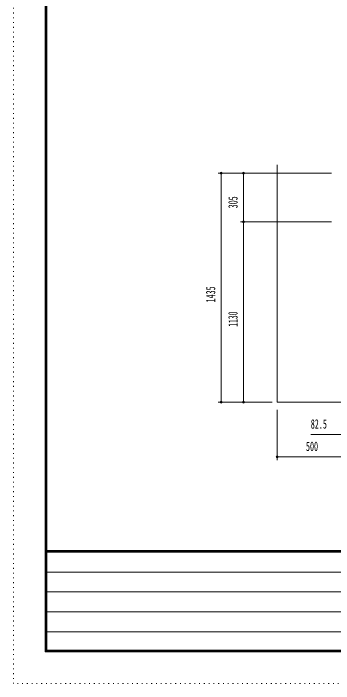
# Model space of a CAD drawing. Units: millimetres, scale not verified. Extents: x -5940 to 5940, y -4200 to 4200.
# Drawn here: x -5940 to -3932, y -4200 to 0 of the extents above; entities that cross this region are included whole.
import ezdxf
from ezdxf.enums import TextEntityAlignment as Align

# ---------------------------------------------------------------- set-up
doc = ezdxf.new("R2010")
doc.units = ezdxf.units.MM
doc.header["$LTSCALE"] = 10
doc.linetypes.add('USER1', pattern=[3, 0.5, -2.5])
for name, color, linetype, lineweight in [('0-2_F-E_J_ADD', 5, 'USER1', 18), ('0-3_CSLAYER3', 7, 'Continuous', 18), ('0-6_CSLAYER4', 5, 'Continuous', 18)]:
    doc.layers.add(name, color=color, linetype=linetype, lineweight=lineweight)
doc.styles.add('ＭＳ ゴシック', font='')
doc.styles.get('ＭＳ ゴシック').set_extended_font_data('MS Gothic')

msp = doc.modelspace()

# ---------------------------------------------------------------- linework, layer by layer
at = {"layer": '0-2_F-E_J_ADD'}
msp.add_lwpolyline([(5940, 4200), (5940, -4200), (-5940, -4200), (-5940, 4200)], close=True, dxfattribs=at)
at = {"layer": '0-3_CSLAYER3', "color": 5}
msp.add_line((-4286.21, -950), (-4286.21, -2435.68), dxfattribs=at)
at = {"layer": '0-3_CSLAYER3', "color": 3}
for p, q in [((-3943.95, -1000.68), (-4656.2, -1000.68)), ((-4636.2, -1000.68), (-4636.2, -2435.68)), ((-4496.2, -2435.68), (-4496.2, -1000.68)), ((-3943.95, -1305.68), (-4516.2, -1305.68)), ((-4316.21, -2435.68), (-4656.2, -2435.68)), ((-4286.21, -2485.16), (-4286.21, -2799.68)), ((-3742.35, -2639.68), (-4074.71, -2639.68)), ((-4286.21, -2779.68), (-2036.21, -2779.68))]:
    msp.add_line(p, q, dxfattribs=at)
at = {"layer": '0-3_CSLAYER3', "color": 5}
msp.add_lwpolyline([(-2036.21, -810), (-2036.21, -2435.68), (-4286.21, -2435.68)], dxfattribs=at)
at = {"layer": '0-3_CSLAYER3', "color": 3}
for centre in [(-4636.2, -1000.68), (-4496.2, -1000.68), (-4496.2, -1305.68), (-4636.2, -2435.68), (-4496.2, -2435.68), (-4286.21, -2779.68)]:
    msp.add_circle(centre, 6, dxfattribs=at)
at = {"layer": '0-6_CSLAYER4'}
for p, q in [((-5740, 4040), (-5740, -4000)), ((-5739, 4039), (-5739, -3999)), ((-5738, 4038), (-5738, -3998)), ((-5737, 4037), (-5737, -3997)), ((-5736, 4036), (-5736, -3996)), ((-5735, 4035), (-5735, -3995)), ((-5734, 4034), (-5734, -3994)), ((-5733, 4033), (-5733, -3993)), ((-5732, 4032), (-5732, -3992)), ((-5731, 4031), (-5731, -3991)), ((-5730, 4030), (-5730, -3990)), ((5730, -3366), (-5730, -3366)), ((5730, -3367), (-5730, -3367)), ((5730, -3368), (-5730, -3368)), ((5730, -3369), (-5730, -3369)), ((5730, -3370), (-5730, -3370)), ((5730, -3371), (-5730, -3371)), ((5730, -3372), (-5730, -3372)), ((5730, -3373), (-5730, -3373)), ((5730, -3374), (-5730, -3374)), ((5730, -3375), (-5730, -3375)), ((5730, -3376), (-5730, -3376)), ((-5730, -3990), (5730, -3990)), ((-5740, -4000), (5740, -4000)), ((-5739, -3999), (5739, -3999)), ((-5738, -3998), (5738, -3998)), ((-5737, -3997), (5737, -3997)), ((-5736, -3996), (5736, -3996)), ((-5735, -3995), (5735, -3995)), ((-5734, -3994), (5734, -3994)), ((-5733, -3993), (5733, -3993)), ((-5732, -3992), (5732, -3992)), ((-5731, -3991), (5731, -3991))]:
    msp.add_line(p, q, dxfattribs=at)
at = {"layer": '0-6_CSLAYER4', "color": 9}
for p, q in [((-5740, -3500.8), (1560, -3500.8)), ((-5740, -3625.6), (1560, -3625.6)), ((-5740, -3750.4), (1560, -3750.4)), ((-5740, -3875.2), (556.8, -3875.2))]:
    msp.add_line(p, q, dxfattribs=at)

# ---------------------------------------------------------------- texts
at = {"layer": '0-3_CSLAYER3', "style": 'ＭＳ ゴシック'}
for s, width, p in [('305', 0.6, (-4516.2, -1221.68)), ('1435', 0.6, (-4656.2, -1811.18)), ('1130', 0.5, (-4516.2, -1963.68))]:
    msp.add_text(s, height=58.65, rotation=90, dxfattribs=dict(at, width=width)).set_placement(p, align=Align.BOTTOM_LEFT)
for s, width, p in [('82.5', 0.55, (-4074.71, -2619.68)), ('500', 0.6, (-4104.71, -2759.68))]:
    msp.add_text(s, height=58.65, dxfattribs=dict(at, width=width)).set_placement(p, align=Align.BOTTOM_LEFT)

doc.saveas('drawing.dxf')
